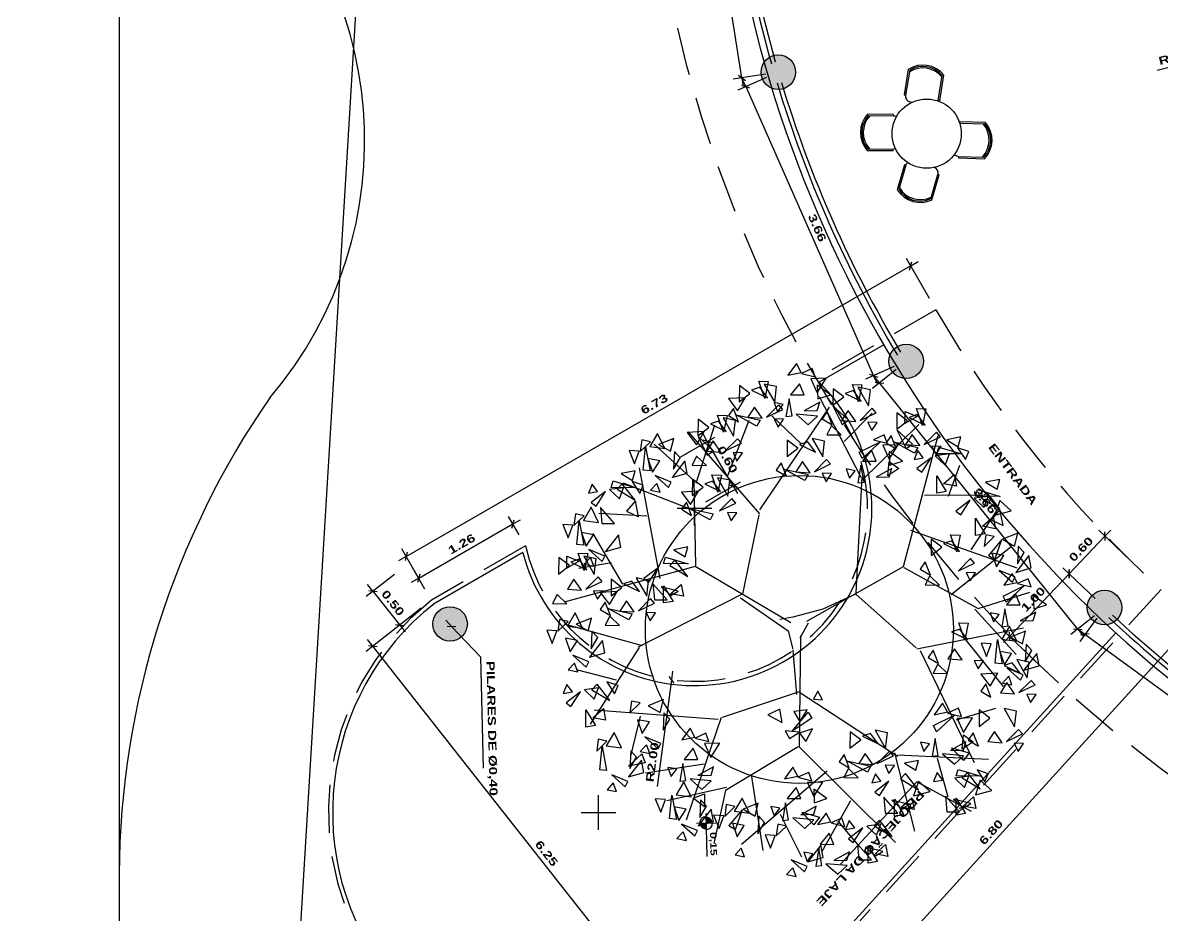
# Model space of a CAD drawing. Extents: x 346 to 515, y 162 to 297.
# Drawn here: x 457.56 to 470.73, y 208.13 to 218.44 of the extents above; entities that cross this region are included whole.
import ezdxf
from ezdxf.xclip import XClip

# ---------------------------------------------------------------- set-up
doc = ezdxf.new("R2010")
doc.units = 0
doc.header["$LTSCALE"] = 35
doc.header["$XCLIPFRAME"] = 2
doc.linetypes.add('HIDDEN2', pattern=[4.7625, 3.175, -1.5875])
doc.layers.get('0').update_dxf_attribs({"linetype": 'CONTINUOUS'})
doc.layers.get('DEFPOINTS').update_dxf_attribs({"color": 2, "linetype": 'CONTINUOUS'})
for name, color, linetype in [('COBERTURA', 13, 'HIDDEN2'), ('COTA', 13, 'CONTINUOUS'), ('COTAS_100', 13, 'CONTINUOUS'), ('HACHURA', 13, 'CONTINUOUS'), ('L_DECA', 7, 'CONTINUOUS'), ('LINVISTA', 13, 'CONTINUOUS'), ('LPISO', 234, 'CONTINUOUS'), ('MOBIL_I', 10, 'CONTINUOUS'), ('NOVA-LINHA-PISO', 13, 'CONTINUOUS'), ('PAREDEVISTA', 1, 'CONTINUOUS'), ('VEGET', 96, 'CONTINUOUS'), ('VIDRO', 5, 'CONTINUOUS')]:
    doc.layers.add(name, color=color, linetype=linetype)
doc.styles.add('REGUA60', font='cityb___.ttf', dxfattribs={"width": 1.4})
doc.dimstyles.get("Standard").update_dxf_attribs({"dimtxt": 0.18, "dimasz": 0.18, "dimexe": 0.18, "dimexo": 0.0625, "dimgap": 0.09, "dimtad": 0, "dimtih": 1, "dimtoh": 1, "dimdec": 4, "dimzin": 0, "dimdsep": 46, "dimtxsty": 'Standard', "dimcen": 0.09, "dimadec": 0, "dimazin": 0, "dimtfac": 1, "dimtdec": 4, "dimtofl": 0, "dimtmove": 0, "dimatfit": 3, "dimfxl": 1, "dimtolj": 1, "dimtzin": 0, "dimarcsym": 0})

# ---------------------------------------------------------------- blocks, each defined once
blk = doc.blocks.new('COTATR')
at = {"color": 6}
blk.add_line((-71, -71), (71, 71), dxfattribs=at)
at = {"color": 0, "linetype": 'ByBlock'}
blk.add_line((0, 0), (200, 0), dxfattribs=at)
blk = doc.blocks.new('*D35')
at = {"color": 0, "linetype": 'ByBlock'}
blk.add_line((433.237, 223.781), (431.572, 225.294), dxfattribs=at)
at = {"layer": 'DEFPOINTS', "color": 0, "linetype": 'ByBlock'}
for p in [(431.572, 225.294), (474.876, 185.935)]:
    blk.add_point(p, dxfattribs=at)
at = {"color": 0, "linetype": 'ByBlock', "xscale": 0.001, "yscale": 0.001, "zscale": 0.001, "rotation": 137.7321252080714}
blk.add_blockref('COTATR', (431.572, 225.294), dxfattribs=at)
at = {"color": 2, "linetype": 'ByBlock', "insert": (432.922, 224.328), "char_height": 0.185, "attachment_point": 5, "rotation": 317.7321, "style": 'REGUA60'}
blk.add_mtext('\\A1;R58.52', dxfattribs=at)
blk = doc.blocks.new('VGARV__2')
at = {"color": 0}
for p, q in [((-24.1, 206.6), (-43, 266.4)), ((-114.6, 128.6), (-71.4, 251.4)), ((-23.4, 202.9), (28.8, 250.7)), ((22.5, 135.7), (-1.7, 259)), ((-40.4, 175.5), (-96.3, 245.1)), ((-92.2, 198.6), (-138.3, 229)), ((12.5, 192.4), (66, 235.6)), ((104.3, 181.6), (91, 226.9)), ((-155.2, 144.6), (-155.7, 212.1)), ((145, 113.5), (149.8, 218.4)), ((-71.6, 120.8), (-24.1, 206.6)), ((24.5, 139.6), (153.9, 202)), ((-154, 172.3), (-190.1, 185.5)), ((148.6, 159.2), (193.3, 171.5)), ((-171.4, 71.3), (-237, 138.1)), ((-40.9, 65.1), (21.4, 135.1)), ((142.7, 109.8), (233.3, 133.2)), ((73.3, 1.1), (146.3, 113.5)), ((-217.1, 51.7), (-250.1, 84.2)), ((-175.7, 71.5), (-269, 23.1)), ((-42.5, 65.6), (-176.3, 72.6)), ((221.5, 44.3), (251, 69)), ((-40.3, 64.2), (-23.3, 27)), ((198.1, 59.1), (256.8, 25.8)), ((-138.1, -45.9), (-256.8, 34.9)), ((-23.3, 27), (-14.1, -7.4)), ((163.9, 32), (248.6, -66.8)), ((-214.4, 2.2), (-247, -32)), ((9.5, 0.8), (-7.6, 10.5)), ((213.4, -22.3), (262.8, 2.4)), ((-14.1, -7.4), (-11.5, -22.6)), ((24, -7.4), (75.1, -3.3)), ((72.1, -0.1), (101.6, -89.1)), ((135.7, -1.4), (186.3, -85.3)), ((-133.7, -45.8), (-228.3, -128.3)), ((-40.9, -65.4), (-132.6, -46.4)), ((167.5, -55.7), (255.7, -42.1)), ((-177.8, -82.7), (-242, -58)), ((-40.4, -67), (20.4, -186.4)), ((101.6, -90.3), (220.4, -131)), ((182.8, -84.1), (198.1, -153.2)), ((186.3, -85.3), (247.5, -98.9)), ((-169, -119.2), (-236.4, -97.9)), ((103.9, -94), (93.3, -237.3)), ((155.7, -110), (166.3, -177.9)), ((-171.7, -121.6), (-214.1, -167.8)), ((-73.8, -119.8), (-171.7, -121.6)), ((-136.7, -120.1), (-169, -203.3)), ((-59, -160.9), (-186.9, -184.9)), ((-130.8, -176.5), (-134.1, -231.7)), ((19, -181.4), (-6, -271.6)), ((100.4, -184.1), (146.3, -195.2)), ((21, -185.3), (109.6, -241.9)), ((-52.5, -204), (-110.8, -238.3)), ((-77.1, -217), (-70.5, -254.8)), ((58.8, -211.3), (47.2, -256.1))]:
    blk.add_line(p, q, dxfattribs=at)
for points in [[(-23.7, 270.8), (-28.4, 285.5), (-39.4, 270.1)], [(47.2, 259.5), (42.1, 277.2), (27.7, 274.4)], [(-66, 250.2), (-71.2, 267.9), (-85.5, 265.1)], [(-53.1, 251.9), (-49.1, 267.9), (-58.7, 264.3)], [(-9.8, 255.2), (-10.2, 270.3), (-19.8, 273.1)], [(37.4, 261.1), (24.4, 268.8), (17, 262.2)], [(56, 263.4), (37.8, 265.5), (34.8, 251.2)], [(64.1, 272.5), (58.9, 267.9), (73, 253.7)], [(75.3, 273.6), (74.9, 262.8), (84.6, 267.2)], [(-96.4, 248.5), (-111.4, 252.3), (-104.2, 234.7)], [(-75.9, 251.9), (-88.9, 259.6), (-96.3, 253)], [(-51.2, 236.4), (-54.3, 251.7), (-64.6, 246.1)], [(-38.6, 235.5), (-50.8, 260), (-31.5, 239)], [(-28.5, 239.5), (-28.4, 255), (-41.3, 249.8)], [(13.7, 251.3), (-3.9, 242.7), (11.3, 233.8)], [(16.8, 257.7), (1.9, 261.5), (9, 244)], [(50.7, 255), (38.5, 246), (41.7, 236.6)], [(58.8, 255.6), (52.5, 258.6), (44.9, 240.1)], [(112.7, 248.8), (94.4, 251), (91.4, 236.7)], [(120.7, 258), (115.5, 253.3), (129.6, 239.2)], [(131.9, 259), (131.5, 248.2), (141.2, 252.7)], [(-132.3, 225.8), (-137.3, 244.8), (-149, 231.5)], [(-54.5, 246.4), (-60.8, 249.4), (-68.3, 230.8)], [(-3.2, 234.1), (-4, 241.1), (-23.7, 237.6)], [(40.8, 237), (27.7, 245.3), (25.3, 231.7)], [(64.1, 245.7), (54, 241.9), (61.9, 234.7)], [(74.3, 248.7), (61.5, 239.9), (73.1, 232.3)], [(-170.2, 215.2), (-162, 228.5), (-173.4, 231.5)], [(-161.7, 206), (-153.8, 232.2), (-154.1, 203.7)], [(-151.8, 210.6), (-139.3, 231.5), (-158.2, 216.6)], [(-126.6, 221.5), (-120, 235.5), (-138.6, 231.8)], [(-130.1, 223.9), (-116.5, 226.5), (-119.3, 211.6)], [(-96, 213.5), (-107.5, 225.3), (-109.5, 215.3)], [(-80.9, 225.8), (-103.8, 234.1), (-85.5, 218.4)], [(-72.4, 227.7), (-85.5, 236.1), (-88, 222.4)], [(-8.7, 224.3), (-17.4, 230.9), (-19.3, 220.4)], [(38.8, 226.3), (11.6, 229), (39.6, 234.2)], [(50.5, 229.3), (51.5, 209.7), (65.7, 220.3)], [(130.9, 234.2), (118.1, 225.4), (129.7, 217.8)], [(-151.6, 202), (-140.8, 213.2), (-153.8, 218.2)], [(-108.6, 203.7), (-128.5, 203.7), (-110.5, 214.6)], [(31.4, 216.2), (16.8, 221.7), (16, 209.9)], [(36.3, 212.9), (35.9, 202), (45.6, 206.5)], [(78.2, 221.4), (62.8, 215.5), (71.3, 209.7)], [(102.5, 220.2), (93.1, 207.9), (112.1, 207.6)], [(162.4, 205.4), (176.2, 214.3), (166.8, 218.3)], [(191.1, 203.4), (186.1, 222.3), (174.4, 209)], [(-76.8, 202.5), (-82.1, 197.9), (-67.9, 183.7)], [(-65.6, 203.6), (-66, 192.8), (-56.3, 197.2)], [(119, 189.5), (102.3, 199.9), (102.9, 182.2)], [(134.8, 206.9), (119.4, 201), (127.9, 195.2)], [(121.9, 189.5), (130, 200.8), (138.2, 188)], [(161.7, 183.5), (169.6, 209.7), (169.3, 181.2)], [(171.5, 188.2), (184.1, 209), (165.2, 194.1)], [(193.3, 201.4), (206.9, 204), (204.1, 189.1)], [(196.2, 178.2), (206.2, 189.5), (201.2, 198.1)], [(-219.3, 170.3), (-211.1, 183.6), (-222.5, 186.6)], [(-210.8, 161.1), (-202.9, 187.3), (-203.2, 158.8)], [(-210.1, 182.9), (-196.3, 191.9), (-205.7, 195.8)], [(-136.7, 180.8), (-132.5, 186.4), (-149.3, 197.3)], [(-109.1, 185.9), (-89.6, 181.8), (-109.4, 174.8)], [(-90.3, 185), (-102.4, 176), (-99.2, 166.6)], [(-7.1, 195.1), (12.3, 191.1), (-7.5, 184.1)], [(11.7, 194.2), (-0.4, 185.3), (2.8, 175.8)], [(35.3, 188), (22.5, 179.2), (34.1, 171.6)], [(96.6, 171.3), (100.6, 187.3), (91, 183.7)], [(139.9, 174.6), (139.5, 189.7), (129.9, 192.5)], [(151.4, 189.5), (136.9, 175.9), (142.5, 196.1)], [(143.7, 165.4), (155.9, 179.1), (145.9, 189.8)], [(171.8, 179.5), (182.6, 190.8), (169.6, 195.8)], [(192.7, 168.9), (211, 170.5), (211, 185.2)], [(214.8, 181.2), (194.9, 181.2), (212.9, 192.1)], [(-200.7, 157), (-190, 168.3), (-202.9, 173.3)], [(-179.2, 179), (-165.6, 181.6), (-168.4, 166.7)], [(111.1, 154.9), (98.9, 179.4), (118.2, 158.4)], [(-222.8, 162.9), (-228.1, 158.3), (-213.9, 144.1)], [(-211.6, 164), (-212, 153.2), (-202.3, 157.6)], [(-157.7, 158.8), (-177.6, 158.8), (-159.6, 169.6)], [(-95.1, 164.7), (-104.5, 152.4), (-85.5, 152.2)], [(-51.2, 161.9), (-61.9, 150.6), (-51.4, 145.3)], [(39.2, 160.7), (23.8, 154.8), (32.3, 149)], [(50.8, 171.2), (40, 159.9), (50.6, 154.6)], [(98.5, 155.8), (95.4, 171.1), (85.1, 165.5)], [(146.5, 153.5), (145.7, 160.5), (126, 157)], [(175.9, 154.9), (174.1, 165.6), (165.5, 159.3)], [(-255.1, 146.3), (-235.6, 142.2), (-255.4, 135.2)], [(-236.3, 145.4), (-248.4, 136.4), (-245.2, 127)], [(-185.9, 135.8), (-181.7, 141.4), (-198.4, 152.4)], [(-62.7, 151.5), (-78.1, 145.5), (-69.7, 139.7)], [(141, 143.8), (132.3, 150.3), (130.4, 139.8)], [(192.4, 132), (187.3, 151), (175.6, 137.7)], [(-238.2, 122), (-252.1, 122.3), (-246.2, 136.3)], [(-212.7, 139.1), (-225.5, 130.3), (-213.8, 122.7)], [(-203.6, 133.1), (-216.7, 109.1), (-210.5, 136.9)], [(-196.6, 132.5), (-198.4, 143.2), (-207, 136.8)], [(154.5, 121.4), (162.7, 134.7), (151.3, 137.7)], [(172.8, 116.8), (185.4, 137.7), (166.5, 122.8)], [(194.5, 130.1), (208.2, 132.7), (205.4, 117.8)], [(-241.1, 125.1), (-250.5, 112.8), (-231.5, 112.6)], [(-214.2, 130.6), (-230.8, 112.7), (-209.2, 123.4)], [(-189.8, 104.4), (-194.5, 119.1), (-205.6, 103.7)], [(216.1, 109.9), (196.2, 109.9), (214.1, 120.8)], [(197.5, 106.9), (207.5, 118.2), (202.4, 126.7)], [(-208.7, 111.8), (-224.1, 105.9), (-215.7, 100.1)], [(-196.9, 103.7), (-213.6, 114), (-213, 96.4)], [(-194, 103.7), (-185.9, 115), (-177.7, 102.1)], [(-176, 88.8), (-176.4, 103.9), (-186, 106.7)], [(145.9, 108.7), (140.6, 104.1), (154.8, 89.9)], [(157.1, 109.8), (156.7, 99), (166.4, 103.4)], [(194, 97.6), (212.3, 99.2), (212.3, 113.8)], [(226.9, 86.4), (239.5, 107.3), (220.6, 92.4)], [(-219.3, 85.5), (-215.3, 101.5), (-224.9, 97.9)], [(-204.8, 69.1), (-217, 93.6), (-197.7, 72.6)], [(137.8, 99.6), (119.5, 101.7), (116.5, 87.4)], [(177.2, 83.6), (175.3, 94.3), (166.8, 87.9)], [(187.9, 87), (192.1, 92.6), (175.3, 103.5)], [(227.2, 77.8), (237.9, 89.1), (225, 94.1)], [(248.6, 99.7), (262.3, 102.3), (259.5, 87.4)], [(251.6, 76.5), (261.6, 87.8), (256.5, 96.4)], [(-258.6, 79.8), (-276.9, 82), (-279.9, 67.7)], [(-250.5, 88.9), (-255.8, 84.3), (-241.6, 70.2)], [(-239.3, 90), (-239.7, 79.2), (-230, 83.7)], [(-194.7, 73.1), (-194.6, 88.6), (-207.4, 83.4)], [(132.4, 91.2), (120.3, 82.2), (123.5, 72.8)], [(156, 84.9), (143.2, 76.1), (154.9, 68.6)], [(165.1, 78.9), (152, 54.9), (158.2, 82.7)], [(248.1, 67.2), (266.4, 68.8), (266.4, 83.5)], [(270.2, 79.5), (250.3, 79.5), (268.2, 90.4)], [(-282.8, 72.3), (-263.3, 68.2), (-283.1, 61.2)], [(-263.9, 71.4), (-276.1, 62.4), (-272.9, 53)], [(-169.4, 67.7), (-170.1, 74.7), (-189.9, 71.2)], [(127.6, 70.9), (118.3, 58.6), (137.2, 58.4)], [(171.5, 68.1), (160.8, 56.8), (171.3, 51.5)], [(242, 56.6), (246.2, 62.2), (229.4, 73.2)], [(-241.8, 56.6), (-258.4, 38.8), (-236.9, 49.5)], [(-240.4, 65.2), (-253.2, 56.3), (-241.5, 48.8)], [(-174.9, 57.9), (-183.5, 64.5), (-185.5, 54)], [(160, 57.7), (144.6, 51.7), (153, 45.9)], [(231.3, 53.2), (229.4, 63.9), (220.9, 57.6)], [(267, 39.9), (266.6, 55), (257, 57.8)], [(270.8, 30.7), (283, 44.4), (273, 55.1)], [(-268.8, 51.2), (-278.1, 38.9), (-259.2, 38.6)], [(-224.9, 48.3), (-235.6, 37), (-225.1, 31.8)], [(223.7, 36.6), (227.7, 52.6), (218.1, 49)], [(248.3, 24.2), (248.4, 39.7), (235.5, 34.5)], [(-273.6, 20.5), (-290.3, 30.8), (-289.7, 13.2)], [(-266.5, 21.2), (-271.2, 35.9), (-282.3, 20.5)], [(-236.4, 37.9), (-251.8, 32), (-243.4, 26.2)], [(-199.4, 27), (-217.7, 29.1), (-220.7, 14.8)], [(-191.3, 36.1), (-196.6, 31.5), (-182.4, 17.3)], [(-180.2, 37.2), (-180.5, 26.4), (-170.8, 30.8)], [(71.3, 21.5), (80.7, 16.2), (81.2, 26.8)], [(193.2, 16.5), (176.6, 26.9), (177.1, 9.2)], [(200.3, 17.2), (195.6, 31.9), (184.5, 16.5)], [(225.6, 21.1), (222.5, 36.4), (212.2, 30.8)], [(268.7, 9.9), (263.5, 27.6), (249.2, 24.8)], [(-296, 2.3), (-292, 18.3), (-301.6, 14.7)], [(-252.7, 5.6), (-253.1, 20.7), (-262.7, 23.5)], [(-248.9, -3.6), (-236.7, 10.1), (-246.7, 20.8)], [(-204.8, 18.6), (-216.9, 9.6), (-213.7, 0.2)], [(102.4, 14.4), (117.6, -8.3), (95.8, 10)], [(114.9, 15.1), (120, 0.3), (129.6, 7.3)], [(170.9, -1.7), (174.9, 14.3), (165.3, 10.8)], [(214.1, 1.6), (213.7, 16.7), (204.2, 19.5)], [(225.7, 16.5), (211.2, 3), (216.8, 23.2)], [(217.9, -7.6), (230.2, 6.2), (220.2, 16.8)], [(273.6, 18.9), (272.8, 25.8), (253.1, 22.3)], [(268.1, 9.1), (259.4, 15.6), (257.5, 5.1)], [(-294, -13.2), (-297.1, 2.1), (-307.5, -3.5)], [(-271.4, -10.1), (-271.3, 5.4), (-284.1, 0.2)], [(-181.2, 12.3), (-194, 3.5), (-182.3, -4)], [(-172.1, 6.3), (-185.2, -17.7), (-179.1, 10.1)], [(92.9, 9.1), (94.8, -6.3), (106.9, 0.5)], [(118.9, 0), (117, -16.4), (126.1, -11.6)], [(195.5, -14.1), (195.6, 1.5), (182.7, -3.8)], [(280.2, 6), (273.9, 9), (266.4, -9.5)], [(-246.1, -15.5), (-246.8, -8.5), (-266.6, -12)], [(-209.6, -1.7), (-219, -14), (-200, -14.2)], [(172.8, -17.1), (169.7, -1.8), (159.3, -7.5)], [(220.8, -19.4), (220, -12.5), (200.3, -15.9)], [(285.6, -3.9), (275.5, -7.7), (283.3, -14.9)], [(-262.4, -28.5), (-280.7, -26.3), (-283.7, -40.6)], [(-251.6, -25.3), (-260.2, -18.7), (-262.2, -29.2)], [(-254.3, -19.3), (-259.6, -23.9), (-245.4, -38.1)], [(-243.1, -18.2), (-243.5, -29.1), (-233.8, -24.6)], [(-177.3, -14.9), (-192.6, -20.9), (-184.2, -26.7)], [(92.2, -22.6), (98.7, -36.5), (107.7, -19.8)], [(215.3, -29.2), (206.6, -22.7), (204.7, -33.2)], [(238.7, -26.9), (227.2, -15), (225.2, -25)], [(-286.6, -36), (-267.1, -40), (-286.9, -47)], [(-267.7, -36.9), (-279.9, -45.8), (-276.7, -55.3)], [(252.8, -33.4), (238.2, -27.9), (237.5, -39.7)], [(-244.2, -43.1), (-257, -51.9), (-245.3, -59.5)], [(-235.1, -49.1), (-248.2, -73.1), (-242, -45.3)], [(215.7, -51.3), (200.7, -47.5), (207.9, -65.1)], [(236.2, -47.9), (223.2, -40.2), (215.8, -46.9)], [(-272.6, -57.1), (-281.9, -69.4), (-263, -69.7)], [(-267.9, -62.5), (-266.9, -82.1), (-252.7, -71.5)], [(-204, -65.8), (-204.4, -76.7), (-194.7, -72.2)], [(212.5, -57.7), (194.9, -66.3), (210.2, -75.3)], [(231.2, -74), (208.3, -65.7), (226.6, -81.4)], [(239.7, -72.1), (226.5, -63.7), (224.1, -77.4)], [(263, -63.3), (252.8, -67.2), (260.7, -74.4)], [(-240.2, -70.4), (-255.6, -76.3), (-247.2, -82.1)], [(-223.3, -76.1), (-241.6, -73.9), (-244.6, -88.2)], [(-215.2, -66.9), (-220.5, -71.5), (-206.3, -85.7)], [(-146, -73.5), (-151.3, -78.1), (-137.1, -92.3)], [(-134.8, -72.4), (-135.2, -83.2), (-125.5, -78.8)], [(216.1, -86.3), (204.6, -74.5), (202.5, -84.5)], [(-247.5, -83.6), (-228, -87.6), (-247.8, -94.6)], [(-228.7, -84.5), (-240.8, -93.4), (-237.6, -102.9)], [(-205.1, -90.7), (-217.9, -99.5), (-206.2, -107.1)], [(-178.3, -90.1), (-158.8, -94.2), (-178.6, -101.2)], [(-154.1, -82.6), (-172.4, -80.5), (-175.4, -94.8)], [(-159.5, -91), (-171.6, -100), (-168.4, -109.4)], [(147.9, -102.3), (131.3, -92), (131.8, -109.7)], [(230.2, -92.9), (215.6, -87.4), (214.8, -99.2)], [(-233.5, -104.7), (-242.9, -117), (-223.9, -117.3)], [(-206.6, -99.2), (-223.2, -117.1), (-201.6, -106.4)], [(-126.8, -103.3), (-139.9, -127.3), (-133.7, -99.5)], [(125.6, -120.5), (129.5, -104.5), (119.9, -108.1)], [(168.8, -117.2), (168.4, -102.1), (158.9, -99.3)], [(172.6, -126.4), (184.9, -112.7), (174.9, -102)], [(227.1, -116.9), (222, -99.2), (207.6, -102)], [(-228.9, -110.1), (-227.8, -129.7), (-213.6, -119.1)], [(-189.6, -107.5), (-200.3, -118.9), (-189.8, -124.1)], [(-164.3, -111.3), (-173.7, -123.6), (-154.7, -123.8)], [(-159.7, -116.7), (-158.6, -136.3), (-144.4, -125.7)], [(150.2, -133), (150.3, -117.4), (137.4, -122.6)], [(195.1, -122.6), (189.9, -109.7), (205.1, -109.6)], [(217.3, -115.2), (204.3, -107.5), (196.9, -114.2)], [(238.7, -120.8), (232.4, -117.7), (224.9, -136.3)], [(-175.6, -147.2), (-180.7, -129.6), (-195.1, -132.4)], [(-131.9, -124.6), (-147.3, -130.5), (-138.9, -136.3)], [(-92.2, -145.3), (-84, -132), (-95.4, -129.1)], [(-83.7, -154.6), (-75.8, -128.4), (-76.1, -156.9)], [(-73.9, -149.9), (-61.3, -129.1), (-80.2, -144)], [(127.5, -136), (124.4, -120.7), (114, -126.3)], [(175.5, -138.3), (174.7, -131.3), (155, -134.8)], [(193.6, -125), (176, -133.7), (191.3, -142.6)], [(220.7, -139.4), (207.6, -131), (205.2, -144.7)], [(244, -130.6), (233.9, -134.5), (241.8, -141.7)], [(-185.4, -145.6), (-198.4, -137.9), (-205.9, -144.5)], [(-52.1, -136.7), (-38.5, -134.1), (-41.3, -149)], [(-49.2, -159.9), (-39.2, -148.6), (-44.2, -140)], [(169.9, -148.1), (161.3, -141.6), (159.4, -152)], [(218.7, -150.1), (191.5, -147.4), (219.5, -142.2)], [(-209.1, -155.4), (-226.7, -164), (-211.5, -172.9)], [(-206, -149), (-220.9, -145.2), (-213.8, -162.8)], [(-164, -151.1), (-170.3, -148.1), (-177.9, -166.7)], [(-52.7, -169.2), (-34.4, -167.6), (-34.4, -152.9)], [(-30.6, -156.9), (-50.5, -156.9), (-32.5, -146)], [(96.1, -161), (81.1, -157.1), (88.3, -174.7)], [(116.6, -157.5), (103.6, -149.9), (96.2, -156.5)], [(211.3, -160.2), (196.7, -154.7), (195.9, -166.5)], [(-182, -169.8), (-195.1, -161.4), (-197.5, -175.1)], [(-158.7, -161), (-168.8, -164.9), (-160.9, -172.1)], [(-58.8, -179.8), (-54.6, -174.2), (-71.3, -163.2)], [(-30.3, -167.3), (-35.6, -171.9), (-21.4, -186.1)], [(-19.1, -166.2), (-19.5, -177), (-9.8, -172.6)], [(138, -163.1), (131.7, -160), (124.2, -178.6)], [(-205.6, -184), (-217, -172.1), (-219.1, -182.2)], [(-184, -180.5), (-211.2, -177.8), (-183.2, -172.6)], [(-171.1, -193.4), (-157.3, -184.5), (-166.8, -180.5)], [(-38.4, -176.4), (-56.7, -174.3), (-59.7, -188.6)], [(96.5, -195.9), (85, -184.1), (83, -194.1)], [(120.1, -181.7), (106.9, -173.3), (104.5, -187)], [(143.4, -173), (133.3, -176.8), (141.1, -184)], [(154.2, -178.1), (158, -197.6), (143.9, -182.1)], [(170.5, -197.5), (165.4, -179.8), (151, -182.6)], [(-191.4, -190.6), (-206, -185.1), (-206.8, -196.9)], [(-180.3, -206.1), (-172.1, -192.8), (-183.5, -189.8)], [(-171.8, -215.3), (-163.9, -189.1), (-164.2, -217.6)], [(-162, -210.7), (-149.4, -189.8), (-168.3, -204.7)], [(-136.7, -199.8), (-130.1, -185.8), (-148.7, -189.5)], [(-43.8, -184.8), (-55.9, -193.8), (-52.7, -203.2)], [(-20.2, -191.1), (-33, -199.9), (-21.3, -207.5)], [(-11.1, -197.1), (-24.2, -221.1), (-18.1, -193.3)], [(160.7, -195.8), (147.7, -188.1), (140.2, -194.8)], [(-161.7, -219.3), (-151, -208.1), (-163.9, -203.1)], [(-90, -223.9), (-95.2, -206.2), (-109.5, -209)], [(-48.6, -205.1), (-58, -217.4), (-39, -217.6)], [(-44, -210.5), (-42.9, -230.1), (-28.7, -219.5)], [(-4.7, -207.9), (-15.4, -219.2), (-4.9, -224.5)], [(60.4, -222.6), (74.3, -213.6), (64.8, -209.6)], [(137, -205.6), (119.3, -214.2), (134.6, -223.2)], [(182.1, -201.4), (175.8, -198.3), (168.2, -216.9)], [(-140.8, -229.9), (-122.5, -228.3), (-122.5, -213.7)], [(-16.2, -218.4), (-31.6, -224.3), (-23.2, -230.1)], [(69.6, -239.8), (82.2, -218.9), (63.3, -233.8)], [(140.5, -234.2), (129.1, -222.4), (127, -232.4)], [(162.1, -230.7), (134.9, -228), (162.9, -222.8)], [(187.4, -211.2), (177.3, -215.1), (185.2, -222.3)], [(-157.6, -243.9), (-159.4, -233.2), (-168, -239.6)], [(-146.9, -240.5), (-142.7, -234.9), (-159.4, -224)], [(-123.5, -232), (-141.2, -240.7), (-125.9, -249.6)], [(-78.5, -227.8), (-84.8, -224.7), (-92.3, -243.3)], [(-63.6, -237.2), (-81.8, -235), (-84.8, -249.3)], [(-55.5, -228), (-60.7, -232.6), (-46.6, -246.8)], [(-44.3, -226.9), (-44.7, -237.8), (-35, -233.3)], [(22.3, -240.7), (9.3, -233.1), (1.8, -239.7)], [(32.1, -242.4), (27, -224.7), (12.6, -227.5)], [(69.9, -248.4), (80.6, -237.2), (67.6, -232.2)], [(91.3, -226.5), (105, -223.9), (102.1, -238.8)], [(112.9, -246.7), (93, -246.7), (110.9, -235.8)], [(-120, -260.6), (-131.4, -248.8), (-133.5, -258.8)], [(-98.4, -257.1), (-125.6, -254.4), (-97.6, -249.2)], [(-96.4, -246.4), (-109.5, -238), (-111.9, -251.7)], [(-87.7, -244.7), (-68.3, -248.8), (-88.1, -255.7)], [(-73.1, -237.7), (-83.2, -241.5), (-75.3, -248.7)], [(-68.9, -245.6), (-81.1, -254.5), (-77.9, -264)], [(1.7, -244.2), (-13.2, -240.3), (-6.1, -257.9)], [(43.7, -246.3), (37.4, -243.2), (29.8, -261.8)], [(-105.9, -267.2), (-120.5, -261.7), (-121.2, -273.5)], [(-70.8, -268.9), (-84.7, -268.6), (-78.9, -254.6)], [(-45.3, -251.8), (-58.1, -260.6), (-46.5, -268.2)], [(-1.4, -250.5), (-19.1, -259.2), (-3.8, -268.1)], [(25.7, -264.9), (12.6, -256.5), (10.2, -270.2)], [(49, -256.2), (38.9, -260), (46.8, -267.2)], [(74, -273), (72.1, -262.3), (63.6, -268.7)], [(84.7, -269.6), (88.9, -264), (72.1, -253.1)], [(-73.8, -265.8), (-83.1, -278.1), (-64.1, -278.4)], [(-29.8, -268.6), (-40.6, -280), (-30, -285.2)], [(2.1, -279.1), (-9.3, -267.3), (-11.4, -277.3)], [(16.3, -285.7), (1.7, -280.2), (0.9, -292)]]:
    blk.add_lwpolyline(points, close=True, dxfattribs=at)
for points in [[(-9.6, 8.5), (-72.7, 120.2), (-224.2, 160.4)], [(7.4, 1.1), (135.7, -0.1), (246.3, 111)], [(-7.5, -9.9), (-72.7, -120.4), (-31.7, -271.7)], [(-36.4, -68.1), (1.6, -13), (22.6, -7.4)]]:
    blk.add_lwpolyline(points, dxfattribs=at)
blk = doc.blocks.new('A$C20F6589B')
at = {"layer": 'MOBIL_I'}
for p, q in [((0.5, 1.049), (0.318, 1.277)), ((0.514, 1.06), (0.327, 1.294)), ((1.057, 1.282), (0.849, 1.067)), ((1.064, 1.263), (0.862, 1.054)), ((0.5, 1.049), (0.514, 1.06)), ((0.849, 1.067), (0.862, 1.054)), ((0, 1.034), (0.186, 0.8)), ((0.019, 1.039), (0.2, 0.811)), ((1.137, 0.788), (1.339, 0.997)), ((1.149, 0.776), (1.358, 0.991)), ((0.186, 0.8), (0.2, 0.811)), ((0.296, 0.8), (0.312, 0.813)), ((1.137, 0.788), (1.149, 0.776)), ((0.27, 0.557), (0.067, 0.337)), ((0.283, 0.544), (0.086, 0.331)), ((0.283, 0.544), (0.27, 0.557)), ((1.144, 0.479), (1.129, 0.469)), ((1.281, 0.221), (1.129, 0.469)), ((1.3, 0.223), (1.144, 0.479)), ((0.367, 0.071), (0.564, 0.285)), ((0.374, 0.053), (0.577, 0.273)), ((0.577, 0.273), (0.564, 0.285)), ((0.802, 0.269), (0.787, 0.26)), ((0.802, 0.269), (0.955, 0.021)), ((0.787, 0.26), (0.944, 0.005))]:
    blk.add_line(p, q, dxfattribs=at)
blk.add_circle((0.693, 0.692), 0.4, dxfattribs=at)
for centre, radius, start, end in [((0.309, 0.981), 0.314, 86.7011, 170.2761), ((0.302, 0.99), 0.287, 86.6895, 170.2877), ((0.313, 0.976), 0.287, 86.6895, 170.2877), ((1.041, 0.964), 0.287, 4.1207, 87.719), ((1.045, 0.968), 0.314, 4.1324, 87.7073), ((1.053, 0.977), 0.287, 4.1207, 87.719), ((0.911, 1.007), 0.068, 135.9199, 136.0844), ((0.446, 1.006), 0.068, 33.1213, 38.4886), ((0.253, 0.853), 0.068, 218.4886, 308.4886), ((1.088, 0.836), 0.068, 268.2889, 315.9199), ((0.333, 0.498), 0.068, 106.318, 137.2423), ((1.071, 0.434), 0.068, 31.5012, 115.2921), ((0.379, 0.367), 0.314, 185.4549, 269.0298), ((0.371, 0.358), 0.287, 185.4432, 269.0415), ((0.383, 0.371), 0.287, 185.4432, 269.0415), ((0.514, 0.331), 0.068, 317.2423, 340.6087), ((0.86, 0.305), 0.068, 180.6976, 211.5012), ((1, 0.314), 0.314, 259.7137, 343.2886), ((0.997, 0.319), 0.287, 259.702, 343.3003), ((1.006, 0.304), 0.287, 259.702, 343.3003)]:
    blk.add_arc(centre, radius, start, end, dxfattribs=at)
blk = doc.blocks.new('*D137')
at = {"color": 0, "linetype": 'ByBlock'}
for p, q in [((465.584, 221.462), (465.212, 221.404)), ((465.873, 217.809), (465.311, 221.419)), ((466.146, 217.851), (465.774, 217.793))]:
    blk.add_line(p, q, dxfattribs=at)
at = {"layer": 'DEFPOINTS', "color": 0, "linetype": 'ByBlock'}
for p in [(465.311, 221.419), (465.732, 221.485), (466.295, 217.874)]:
    blk.add_point(p, dxfattribs=at)
at = {"color": 0, "linetype": 'ByBlock', "xscale": 0.0005, "yscale": 0.0005, "zscale": 0.0005}
for p, rotation in [((465.311, 221.419), 98.8499029972132), ((465.873, 217.808), 278.8499029972132)]:
    blk.add_blockref('COTATR', p, dxfattribs=dict(at, rotation=rotation))
at = {"color": 2, "linetype": 'ByBlock', "insert": (465.686, 219.628), "char_height": 0.0925, "attachment_point": 5, "rotation": 278.8499, "style": 'REGUA60'}
blk.add_mtext('\\A1;3.66', dxfattribs=at)
blk = doc.blocks.new('*D138')
at = {"color": 0, "linetype": 'ByBlock'}
for p, q in [((466.157, 217.813), (465.827, 217.667)), ((465.918, 217.707), (467.396, 214.365)), ((467.635, 214.47), (467.304, 214.324))]:
    blk.add_line(p, q, dxfattribs=at)
at = {"layer": 'DEFPOINTS', "color": 0, "linetype": 'ByBlock'}
for p in [(466.295, 217.874), (467.772, 214.531), (467.396, 214.365)]:
    blk.add_point(p, dxfattribs=at)
at = {"color": 0, "linetype": 'ByBlock', "xscale": 0.0005, "yscale": 0.0005, "zscale": 0.0005}
for p, rotation in [((465.918, 217.707), 113.8499029972149), ((467.396, 214.365), 293.8499029972149)]:
    blk.add_blockref('COTATR', p, dxfattribs=dict(at, rotation=rotation))
at = {"color": 2, "linetype": 'ByBlock', "insert": (466.744, 216.074), "char_height": 0.0925, "attachment_point": 5, "rotation": 293.8499, "style": 'REGUA60'}
blk.add_mtext('\\A1;3.66', dxfattribs=at)
blk = doc.blocks.new('*D139')
at = {"color": 0, "linetype": 'ByBlock'}
for p, q in [((467.656, 214.437), (467.385, 214.219)), ((469.755, 211.436), (467.463, 214.281)), ((469.948, 211.591), (469.677, 211.373))]:
    blk.add_line(p, q, dxfattribs=at)
at = {"layer": 'DEFPOINTS', "color": 0, "linetype": 'ByBlock'}
for p in [(467.772, 214.531), (467.463, 214.282), (470.065, 211.685)]:
    blk.add_point(p, dxfattribs=at)
at = {"color": 0, "linetype": 'ByBlock', "xscale": 0.0005, "yscale": 0.0005, "zscale": 0.0005}
for p, rotation in [((467.463, 214.282), 128.8499029972147), ((469.755, 211.435), 308.8499029972147)]:
    blk.add_blockref('COTATR', p, dxfattribs=dict(at, rotation=rotation))
at = {"color": 2, "linetype": 'ByBlock', "insert": (468.683, 212.918), "char_height": 0.0925, "attachment_point": 5, "rotation": 308.8499, "style": 'REGUA60'}
blk.add_mtext('\\A1;3.66', dxfattribs=at)
blk = doc.blocks.new('*D140')
at = {"color": 0, "linetype": 'ByBlock'}
for p, q in [((469.976, 211.564), (469.779, 211.294)), ((472.789, 209.219), (469.839, 211.375)), ((472.928, 209.408), (472.731, 209.138))]:
    blk.add_line(p, q, dxfattribs=at)
at = {"layer": 'DEFPOINTS', "color": 0, "linetype": 'ByBlock'}
for p in [(470.065, 211.685), (469.838, 211.375), (473.016, 209.529)]:
    blk.add_point(p, dxfattribs=at)
at = {"color": 0, "linetype": 'ByBlock', "xscale": 0.0005, "yscale": 0.0005, "zscale": 0.0005}
for p, rotation in [((469.838, 211.375), 143.8499029972154), ((472.79, 209.219), 323.8499029972153)]:
    blk.add_blockref('COTATR', p, dxfattribs=dict(at, rotation=rotation))
at = {"color": 2, "linetype": 'ByBlock', "insert": (471.37, 210.374), "char_height": 0.0925, "attachment_point": 5, "rotation": 323.8499, "style": 'REGUA60'}
blk.add_mtext('\\A1;3.66', dxfattribs=at)
blk = doc.blocks.new('*D173')
at = {"color": 0, "linetype": 'ByBlock'}
for p, q in [((471.788, 217.977), (471.788, 218.377)), ((471.588, 218.177), (471.988, 218.177)), ((470.675, 217.897), (471.206, 218.03))]:
    blk.add_line(p, q, dxfattribs=at)
at = {"layer": 'DEFPOINTS', "color": 0, "linetype": 'ByBlock'}
for p in [(471.788, 218.177), (471.206, 218.03)]:
    blk.add_point(p, dxfattribs=at)
at = {"color": 0, "linetype": 'ByBlock', "xscale": 0.0005, "yscale": 0.0005, "zscale": 0.0005, "rotation": 14.13398175229139}
blk.add_blockref('COTATR', (471.206, 218.03), dxfattribs=at)
at = {"color": 2, "linetype": 'ByBlock', "insert": (470.917, 218.057), "char_height": 0.0925, "attachment_point": 5, "rotation": 14.134, "style": 'REGUA60'}
blk.add_mtext('\\A1;R0.60', dxfattribs=at)
blk = doc.blocks.new('*D184')
at = {"color": 0, "linetype": 'ByBlock'}
for p, q in [((465.326, 212.633), (465.326, 213.033)), ((465.126, 212.833), (465.526, 212.833)), ((464.898, 209.618), (465.062, 210.85))]:
    blk.add_line(p, q, dxfattribs=at)
at = {"layer": 'DEFPOINTS', "color": 0, "linetype": 'ByBlock'}
for p in [(465.326, 212.833), (465.062, 210.85)]:
    blk.add_point(p, dxfattribs=at)
at = {"color": 0, "linetype": 'ByBlock', "xscale": 0.0005, "yscale": 0.0005, "zscale": 0.0005, "rotation": 82.42020030252843}
blk.add_blockref('COTATR', (465.062, 210.85), dxfattribs=at)
at = {"color": 2, "linetype": 'ByBlock', "insert": (464.838, 209.898), "char_height": 0.0925, "attachment_point": 5, "rotation": 82.4202, "style": 'REGUA60'}
blk.add_mtext('\\A1;R2.00', dxfattribs=at)
blk = doc.blocks.new('*D185')
at = {"color": 0, "linetype": 'ByBlock'}
for p, q in [((464.216, 209.115), (464.216, 209.515)), ((464.016, 209.315), (464.416, 209.315)), ((461.473, 206.609), (461.993, 207.122))]:
    blk.add_line(p, q, dxfattribs=at)
at = {"layer": 'DEFPOINTS', "color": 0, "linetype": 'ByBlock'}
for p in [(464.216, 209.315), (461.993, 207.122)]:
    blk.add_point(p, dxfattribs=at)
at = {"color": 0, "linetype": 'ByBlock', "xscale": 0.0005, "yscale": 0.0005, "zscale": 0.0005, "rotation": 44.61511393691119}
blk.add_blockref('COTATR', (461.993, 207.122), dxfattribs=at)
at = {"color": 2, "linetype": 'ByBlock', "insert": (461.556, 206.824), "char_height": 0.0925, "attachment_point": 5, "rotation": 44.6151, "style": 'REGUA60'}
blk.add_mtext('\\A1;R3.13', dxfattribs=at)
blk = doc.blocks.new('*D186')
at = {"color": 0, "linetype": 'ByBlock'}
for p, q in [((470.83, 211.794), (471.185, 211.472)), ((466.54, 206.506), (471.111, 211.539)), ((466.259, 206.761), (466.614, 206.439))]:
    blk.add_line(p, q, dxfattribs=at)
at = {"layer": 'DEFPOINTS', "color": 0, "linetype": 'ByBlock'}
for p in [(470.719, 211.895), (471.111, 211.539), (466.148, 206.862)]:
    blk.add_point(p, dxfattribs=at)
at = {"color": 0, "linetype": 'ByBlock', "xscale": 0.0005, "yscale": 0.0005, "zscale": 0.0005}
for p, rotation in [((471.111, 211.539), 47.75398031933815), ((466.54, 206.506), 227.7539803193382)]:
    blk.add_blockref('COTATR', p, dxfattribs=dict(at, rotation=rotation))
at = {"color": 2, "linetype": 'ByBlock', "insert": (468.754, 209.088), "char_height": 0.0925, "attachment_point": 5, "rotation": 47.754, "style": 'REGUA60'}
blk.add_mtext('\\A1;6.80', dxfattribs=at)
blk = doc.blocks.new('*D187')
at = {"color": 0, "linetype": 'ByBlock'}
for p, q in [((468.041, 215.258), (467.775, 215.721)), ((461.994, 212.276), (467.824, 215.634)), ((462.21, 211.899), (461.943, 212.362))]:
    blk.add_line(p, q, dxfattribs=at)
at = {"layer": 'DEFPOINTS', "color": 0, "linetype": 'ByBlock'}
for p in [(467.825, 215.634), (468.116, 215.128), (462.285, 211.769)]:
    blk.add_point(p, dxfattribs=at)
at = {"color": 0, "linetype": 'ByBlock', "xscale": 0.0005, "yscale": 0.0005, "zscale": 0.0005}
for p, rotation in [((467.825, 215.634), 29.93676273564989), ((461.993, 212.276), 209.9367627356499)]:
    blk.add_blockref('COTATR', p, dxfattribs=dict(at, rotation=rotation))
at = {"color": 2, "linetype": 'ByBlock', "insert": (464.861, 214.037), "char_height": 0.0925, "attachment_point": 5, "rotation": 29.9368, "style": 'REGUA60'}
blk.add_mtext('\\A1;6.73', dxfattribs=at)
blk = doc.blocks.new('*D188')
at = {"color": 0, "linetype": 'ByBlock'}
for p, q in [((463.299, 212.527), (463.178, 212.738)), ((462.139, 212.024), (463.227, 212.651)), ((462.21, 211.899), (462.088, 212.111))]:
    blk.add_line(p, q, dxfattribs=at)
at = {"layer": 'DEFPOINTS', "color": 0, "linetype": 'ByBlock'}
for p in [(463.228, 212.651), (463.374, 212.397), (462.285, 211.769)]:
    blk.add_point(p, dxfattribs=at)
at = {"color": 0, "linetype": 'ByBlock', "xscale": 0.0005, "yscale": 0.0005, "zscale": 0.0005}
for p, rotation in [((463.228, 212.651), 29.93676273564789), ((462.138, 212.024), 209.9367627356479)]:
    blk.add_blockref('COTATR', p, dxfattribs=dict(at, rotation=rotation))
at = {"color": 2, "linetype": 'ByBlock', "insert": (462.635, 212.42), "char_height": 0.0925, "attachment_point": 5, "rotation": 29.9368, "style": 'REGUA60'}
blk.add_mtext('\\A1;1.26', dxfattribs=at)
blk = doc.blocks.new('*D190')
at = {"color": 0, "linetype": 'ByBlock'}
for p, q in [((461.858, 212.069), (461.531, 211.813)), ((461.61, 211.874), (461.919, 211.482)), ((462.167, 211.677), (461.841, 211.42))]:
    blk.add_line(p, q, dxfattribs=at)
at = {"layer": 'DEFPOINTS', "color": 0, "linetype": 'ByBlock'}
for p in [(461.975, 212.162), (462.285, 211.769), (461.919, 211.482)]:
    blk.add_point(p, dxfattribs=at)
at = {"color": 0, "linetype": 'ByBlock', "xscale": 0.0005, "yscale": 0.0005, "zscale": 0.0005}
for p, rotation in [((461.61, 211.874), 128.2084880495464), ((461.919, 211.482), 308.2084880495464)]:
    blk.add_blockref('COTATR', p, dxfattribs=dict(at, rotation=rotation))
at = {"color": 2, "linetype": 'ByBlock', "insert": (461.84, 211.738), "char_height": 0.0925, "attachment_point": 5, "rotation": 308.2085, "style": 'REGUA60'}
blk.add_mtext('\\A1;0.50', dxfattribs=at)
blk = doc.blocks.new('*D191')
at = {"color": 0, "linetype": 'ByBlock'}
for p, q in [((462.167, 211.677), (461.531, 211.176)), ((465.472, 206.33), (461.61, 211.237)), ((466.03, 206.769), (465.394, 206.268))]:
    blk.add_line(p, q, dxfattribs=at)
at = {"layer": 'DEFPOINTS', "color": 0, "linetype": 'ByBlock'}
for p in [(462.285, 211.769), (461.609, 211.238), (466.148, 206.862)]:
    blk.add_point(p, dxfattribs=at)
at = {"color": 0, "linetype": 'ByBlock', "xscale": 0.0005, "yscale": 0.0005, "zscale": 0.0005}
for p, rotation in [((461.609, 211.238), 128.2084880495555), ((465.473, 206.33), 308.2084880495555)]:
    blk.add_blockref('COTATR', p, dxfattribs=dict(at, rotation=rotation))
at = {"color": 2, "linetype": 'ByBlock', "insert": (463.616, 208.843), "char_height": 0.0925, "attachment_point": 5, "rotation": 308.2085, "style": 'REGUA60'}
blk.add_mtext('\\A1;6.25', dxfattribs=at)
blk = doc.blocks.new('*D192')
at = {"color": 0, "linetype": 'ByBlock'}
for p, q in [((470.371, 212.222), (469.997, 212.578)), ((469.656, 212.076), (470.069, 212.509)), ((469.956, 211.788), (469.583, 212.144))]:
    blk.add_line(p, q, dxfattribs=at)
at = {"layer": 'DEFPOINTS', "color": 0, "linetype": 'ByBlock'}
for p in [(470.07, 212.509), (470.479, 212.119), (470.065, 211.685)]:
    blk.add_point(p, dxfattribs=at)
at = {"color": 0, "linetype": 'ByBlock', "xscale": 0.0005, "yscale": 0.0005, "zscale": 0.0005}
for p, rotation in [((470.07, 212.509), 46.34990299722581), ((469.656, 212.075), 226.3499029972258)]:
    blk.add_blockref('COTATR', p, dxfattribs=dict(at, rotation=rotation))
at = {"color": 2, "linetype": 'ByBlock', "insert": (469.793, 212.359), "char_height": 0.0925, "attachment_point": 5, "rotation": 46.3499, "style": 'REGUA60'}
blk.add_mtext('\\A1;0.60', dxfattribs=at)
blk = doc.blocks.new('*D193')
at = {"color": 0, "linetype": 'ByBlock'}
for p, q in [((469.655, 212.075), (468.966, 211.352)), ((469.956, 211.788), (469.583, 212.144)), ((469.266, 211.065), (468.893, 211.421))]:
    blk.add_line(p, q, dxfattribs=at)
at = {"layer": 'DEFPOINTS', "color": 0, "linetype": 'ByBlock'}
for p in [(470.065, 211.685), (468.965, 211.352), (469.375, 210.961)]:
    blk.add_point(p, dxfattribs=at)
at = {"color": 0, "linetype": 'ByBlock', "xscale": 0.0005, "yscale": 0.0005, "zscale": 0.0005}
for p, rotation in [((469.656, 212.075), 46.34990299720481), ((468.965, 211.352), 226.3499029972049)]:
    blk.add_blockref('COTATR', p, dxfattribs=dict(at, rotation=rotation))
at = {"color": 2, "linetype": 'ByBlock', "insert": (469.241, 211.78), "char_height": 0.0925, "attachment_point": 5, "rotation": 46.3499, "style": 'REGUA60'}
blk.add_mtext('\\A1;1.00', dxfattribs=at)
blk = doc.blocks.new('*D194')
at = {"color": 0, "linetype": 'ByBlock'}
for p, q in [((465.159, 213.424), (465.561, 213.656)), ((465.771, 213.09), (465.474, 213.606)), ((465.456, 212.908), (465.858, 213.139))]:
    blk.add_line(p, q, dxfattribs=at)
at = {"layer": 'DEFPOINTS', "color": 0, "linetype": 'ByBlock'}
for p in [(465.474, 213.606), (465.029, 213.349), (465.326, 212.833)]:
    blk.add_point(p, dxfattribs=at)
at = {"color": 0, "linetype": 'ByBlock', "xscale": 0.0005, "yscale": 0.0005, "zscale": 0.0005}
for p, rotation in [((465.474, 213.606), 119.9367627356483), ((465.772, 213.089), 299.9367627356483)]:
    blk.add_blockref('COTATR', p, dxfattribs=dict(at, rotation=rotation))
at = {"color": 2, "linetype": 'ByBlock', "insert": (465.706, 213.396), "char_height": 0.0925, "attachment_point": 5, "rotation": 299.9368, "style": 'REGUA60'}
blk.add_mtext('\\A1;0.60', dxfattribs=at)
blk = doc.blocks.new('NIVELPB')
at = {"linetype": 'ByBlock'}
for p, q in [((-2.25, 0), (7.75, 0)), ((0, -2.25), (0, 2.25))]:
    blk.add_line(p, q, dxfattribs=at)
at = {"linetype": 'ByBlock', "const_width": 1.5}
for points in [[(-0.75, 0, -0.414214), (0, 0.75, -0.618034)], [(0, -0.75, 0.414214), (0.75, 0, 0.618034)]]:
    blk.add_lwpolyline(points, format="xyb", dxfattribs=at)
at = {"linetype": 'ByBlock'}
for start, end in [(180, 270), (0, 90)]:
    blk.add_arc((0, 0), 1.5, start, end, dxfattribs=at)
at = {"color": 0, "linetype": 'ByBlock', "style": 'REGUA60', "width": 1.4}
blk.add_attdef('COTAPISO', (2.12, 0.85), '', height=1.5, dxfattribs=at)
blk = doc.blocks.new('A$C40B7076D')
at = {"layer": 'HACHURA'}
h = blk.add_hatch(color=256, dxfattribs=at)
edge = h.paths.add_edge_path()
edge.add_arc((8.949, 1.853), 0.2, 0, 360)
edge = h.paths.add_edge_path()
edge.add_arc((1.719, 1.797), 0.2, 0, 360)
edge = h.paths.add_edge_path()
edge.add_arc((2.229, -7.222), 0.2, 0, 360)
edge = h.paths.add_edge_path()
edge.add_arc((1.734, -3.532), 0.2, 0, 360)
edge = h.paths.add_edge_path()
edge.add_arc((3.616, -10.542), 0.2, 0, 360)
edge = h.paths.add_edge_path()
edge.add_arc((5.892, -13.488), 0.2, 0, 360)
edge = h.paths.add_edge_path()
edge.add_arc((9.013, -10.367), 0.2, 0, 360)
edge = h.paths.add_edge_path()
edge.add_arc((15.734, -17.532), 0.2, 0, 360)
edge = h.paths.add_edge_path()
edge.add_arc((22.734, -15.657), 0.2, 0, 360)
edge = h.paths.add_edge_path()
edge.add_arc((19.358, -17.055), 0.2, 0, 360)
edge = h.paths.add_edge_path()
edge.add_arc((12.111, -17.055), 0.2, 0, 360)
edge = h.paths.add_edge_path()
edge.add_arc((8.734, -15.657), 0.2, 0, 360)
edge = h.paths.add_edge_path()
edge.add_arc((25.634, -13.432), 0.2, 0, 360)
edge = h.paths.add_edge_path()
edge.add_arc((27.859, -10.532), 0.2, 0, 360)
edge = h.paths.add_edge_path()
edge.add_arc((25.645, -20.998), 0.2, 0, 360)
edge = h.paths.add_edge_path()
edge.add_arc((30.085, -17.67), 0.2, 0, 360)

msp = doc.modelspace()

# ---------------------------------------------------------------- linework, layer by layer
at = {"layer": 'COBERTURA', "ltscale": 0.005}
msp.add_line((470.71944, 211.89523), (466.14787, 206.86162), dxfattribs=at)
for points in [[(468.11634, 215.12759), (466.68294, 214.30212)], [(463.3742, 212.39669), (462.28474, 211.76929)]]:
    msp.add_lwpolyline(points, dxfattribs=at)
for centre, radius, start, end in [((479.72847, 221.81478), 15, 91.349903, 245.172457), ((479.72847, 221.81478), 13.4, 209.936763, 227.75398), ((465.32607, 212.8328), 2, 192.594932, 47.278594), ((464.2163, 209.31545), 3.12286, 128.208488, 308.208488)]:
    msp.add_arc(centre, radius, start, end, dxfattribs=at)
at = {"layer": 'HACHURA'}
for centre in [(466.29462, 217.87374), (467.77239, 214.5311), (470.06494, 211.68482), (462.50054, 211.49514)]:
    msp.add_circle(centre, 0.2, dxfattribs=at)
at = {"layer": 'L_DECA'}
for centre, radius, start, end in [((456.92761, 217.08372), 4.5854, 319.538292, 49.538292), ((468.47457, 208.532), 9.79934, 145.317738, 179.567696)]:
    msp.add_arc(centre, radius, start, end, dxfattribs=at)
at = {"layer": 'LINVISTA', "color": 1}
msp.add_line((458.6755, 224.99805), (458.6755, 203.27093), dxfattribs=at)
at = {"layer": 'LPISO'}
msp.add_line((470.19506, 211.39222), (466.11086, 206.89523), dxfattribs=at)
for points in [[(467.5131, 214.7225), (466.7658, 214.29214)], [(463.34124, 212.32001), (462.30969, 211.72596)]]:
    msp.add_lwpolyline(points, dxfattribs=at)
for centre, radius, start, end in [((479.72847, 221.81478), 14.125, 137.181701, 241.349903), ((465.32607, 212.8328), 2.05, 194.485918, 45.387608), ((464.2163, 209.31545), 3.07286, 128.208488, 308.208488)]:
    msp.add_arc(centre, radius, start, end, dxfattribs=at)
at = {"layer": 'NOVA-LINHA-PISO'}
msp.add_circle((466.53814, 211.43188), 1.77959, dxfattribs=at)
at = {"layer": 'VIDRO'}
for radius, start, end in [(14.05, 181.81793, 195.881876), (14, 181.861474, 195.838332), (14.05, 196.81793, 210.881876), (14, 196.861474, 210.838332), (14.05, 226.81793, 240.881876), (14, 226.861474, 240.838332)]:
    msp.add_arc((479.72847, 221.81478), radius, start, end, dxfattribs=at)

# ---------------------------------------------------------------- block references
at = {"layer": 'COTA', "color": 2, "xscale": 0.05, "yscale": 0.05, "zscale": 0.05, "rotation": 271.349902997214}
msp.add_blockref('NIVELPB', (465.46007, 209.19381), dxfattribs=at).add_auto_attribs({'COTAPISO': '0,15'})
at = {"layer": 'HACHURA'}
ref = msp.add_blockref('A$C40B7076D', (482.88898, 237.62812), dxfattribs=dict(at, rotation=271.349902997214))
XClip(ref).set_block_clipping_path([(13.0209199751, 3.5274677975), (-1.8258018467, 3.6342371682), (1.2361120972, -17.2213730109), (18.5038819152, -21.91922374), (32.4605125193, -23.0936864223), (33.10137808, -6.6867986165), (17.5069798674, -5.619105305), (9.140122227, -11.562598209), (7.6091652551, -10.2813662879), (7.6447688651, -9.6763399417)])
at = {"layer": 'PAREDEVISTA', "rotation": 312.2754361523964}
msp.add_blockref('A$C20F6589B', (467.03115, 217.21063), dxfattribs=at)
at = {"layer": 'VEGET', "xscale": 0.01, "yscale": 0.01, "zscale": 0.01, "rotation": 270.0000000000081}
msp.add_blockref('VGARV__2', (466.53814, 211.43188), dxfattribs=at)

# ---------------------------------------------------------------- texts
at = {"layer": 'COTA', "color": 2, "char_height": 0.0925, "attachment_point": 4, "style": 'REGUA60'}
for s, insert, rotation in [('ENTRADA', (468.75347, 213.56606), 306.764831), ('PILARES DE %%C0,40', (462.9572, 211.06726), 271.349903), ('PROJEÇÃO DA LAJE', (467.94686, 209.55678), 227.179903)]:
    msp.add_mtext(s, dxfattribs=dict(at, insert=insert, rotation=rotation))

# ---------------------------------------------------------------- dimensions: what is measured, and where the dimension line sits
at = {"layer": 'COTA'}
for p1, p2, distance, picture, middle in [((466.29462, 217.87374), (465.73236, 221.48497), 0.42643, '*D137', (465.68625, 219.6284)), ((466.29462, 217.87374), (467.77239, 214.5311), -0.41177, '*D138', (466.74401, 216.07444)), ((462.28474, 211.76929), (468.11634, 215.12759), 0.58423, '*D187', (464.86145, 214.03726)), ((470.06494, 211.68482), (467.77239, 214.5311), 0.39761, '*D139', (468.68318, 212.91829)), ((465.32607, 212.8328), (465.02857, 213.3494), -0.5143, '*D194', (465.70639, 213.39578)), ((462.28474, 211.76929), (463.3742, 212.39669), 0.29376, '*D188', (462.63522, 212.4203)), ((470.06494, 211.68482), (470.47909, 212.11896), 0.5656, '*D192', (469.79313, 212.35872)), ((461.97548, 212.16217), (462.28474, 211.76929), -0.46517, '*D190', (461.84021, 211.73753)), ((470.06494, 211.68482), (469.37468, 210.96125), -0.5656, '*D193', (469.24093, 211.77986)), ((466.14787, 206.86162), (470.71944, 211.89523), -0.52928, '*D186', (468.75398, 209.08751)), ((466.14787, 206.86162), (462.28474, 211.76929), 0.85946, '*D191', (463.61581, 208.84277)), ((473.01604, 209.52888), (470.06494, 211.68482), 0.38393, '*D140', (471.37019, 210.37374))]:
    dim = msp.add_aligned_dim(p1=p1, p2=p2, distance=distance, dimstyle='Standard', override={"dimscale": 0.05, "dimtxt": 1.85, "dimasz": 0.01, "dimexe": 2, "dimexo": 3, "dimgap": 0.98, "dimtad": 1, "dimtih": 0, "dimtoh": 0, "dimdec": 2, "dimrnd": 0.005, "dimlunit": 6, "dimtxsty": 'REGUA60', "dimblk": 'COTATR', "dimcen": 4, "dimdle": 4, "dimclrt": 2, "dimaunit": 1}, dxfattribs=at)
    dim.commit()
    dim.dimension.update_dxf_attribs({"geometry": picture, "text_midpoint": middle})
for center, mpoint, picture, middle in [((471.78772, 218.1767), (471.20588, 218.03019), '*D173', (470.94017, 217.96328)), ((465.32607, 212.8328), (465.06226, 210.85028), '*D184', (464.93382, 209.88512)), ((464.2163, 209.31545), (461.99333, 207.12214), '*D185', (461.62257, 206.75633))]:
    dim = msp.add_radius_dim(center=center, mpoint=mpoint, dimstyle='Standard', override={"dimscale": 0.05, "dimtxt": 1.85, "dimasz": 0.01, "dimexe": 2, "dimexo": 3, "dimgap": 0.98, "dimtad": 1, "dimtih": 0, "dimtoh": 0, "dimdec": 2, "dimrnd": 0.005, "dimlunit": 6, "dimtxsty": 'REGUA60', "dimblk": 'COTATR', "dimcen": 4, "dimdle": 4, "dimclrt": 2, "dimaunit": 1}, dxfattribs=at)
    dim.commit()
    dim.dimension.update_dxf_attribs({"geometry": picture, "text_midpoint": middle, "dimtype": 164})
at = {"layer": 'COTAS_100'}
dim = msp.add_radius_dim(center=(475.63193, 185.93498), mpoint=(432.3282, 225.29399), dimstyle='Standard', override={"dimscale": 0.1, "dimtxt": 1.85, "dimasz": 0.01, "dimexe": 2, "dimexo": 3, "dimgap": 0.98, "dimtad": 1, "dimtih": 0, "dimtoh": 0, "dimdec": 2, "dimrnd": 0.01, "dimzin": 8, "dimlunit": 6, "dimtxsty": 'REGUA60', "dimblk": 'COTATR', "dimcen": 4, "dimdle": 4, "dimclrt": 2, "dimaunit": 1}, dxfattribs=at)
dim.commit()
dim.dimension.update_dxf_attribs({"geometry": '*D35', "text_midpoint": (433.54797, 224.18533), "dimtype": 164, "insert": (0.75606, 0)})

# ---------------------------------------------------------------- leaders
at = {"layer": 'COTA', "annotation_type": 0, "has_hookline": 1, "hookline_direction": 0}
for points, text_width, horizontal_direction in [([(462.51916, 211.46518), (462.85258, 211.11431), (462.85259, 211.11381)], 1.23581, (0.023558, -0.999722, 0)), ([(468.43366, 209.37842), (467.89704, 209.67043), (467.8967, 209.67007)], 1.25065, (-0.679699, -0.733491, 0))]:
    msp.add_leader(points, dimstyle='Standard', override={"dimscale": 0.05, "dimtxt": 1.85, "dimasz": 0.01, "dimexe": 2, "dimexo": 3, "dimgap": 0.98, "dimtad": 1, "dimtih": 0, "dimtoh": 0, "dimdec": 2, "dimrnd": 0.005, "dimtxsty": 'REGUA60', "dimcen": 4, "dimdle": 4, "dimclrt": 2, "dimaunit": 1, "dimldrblk": 'COTATR'}, dxfattribs=dict(at, text_width=text_width, horizontal_direction=horizontal_direction))

doc.saveas('drawing.dxf')
